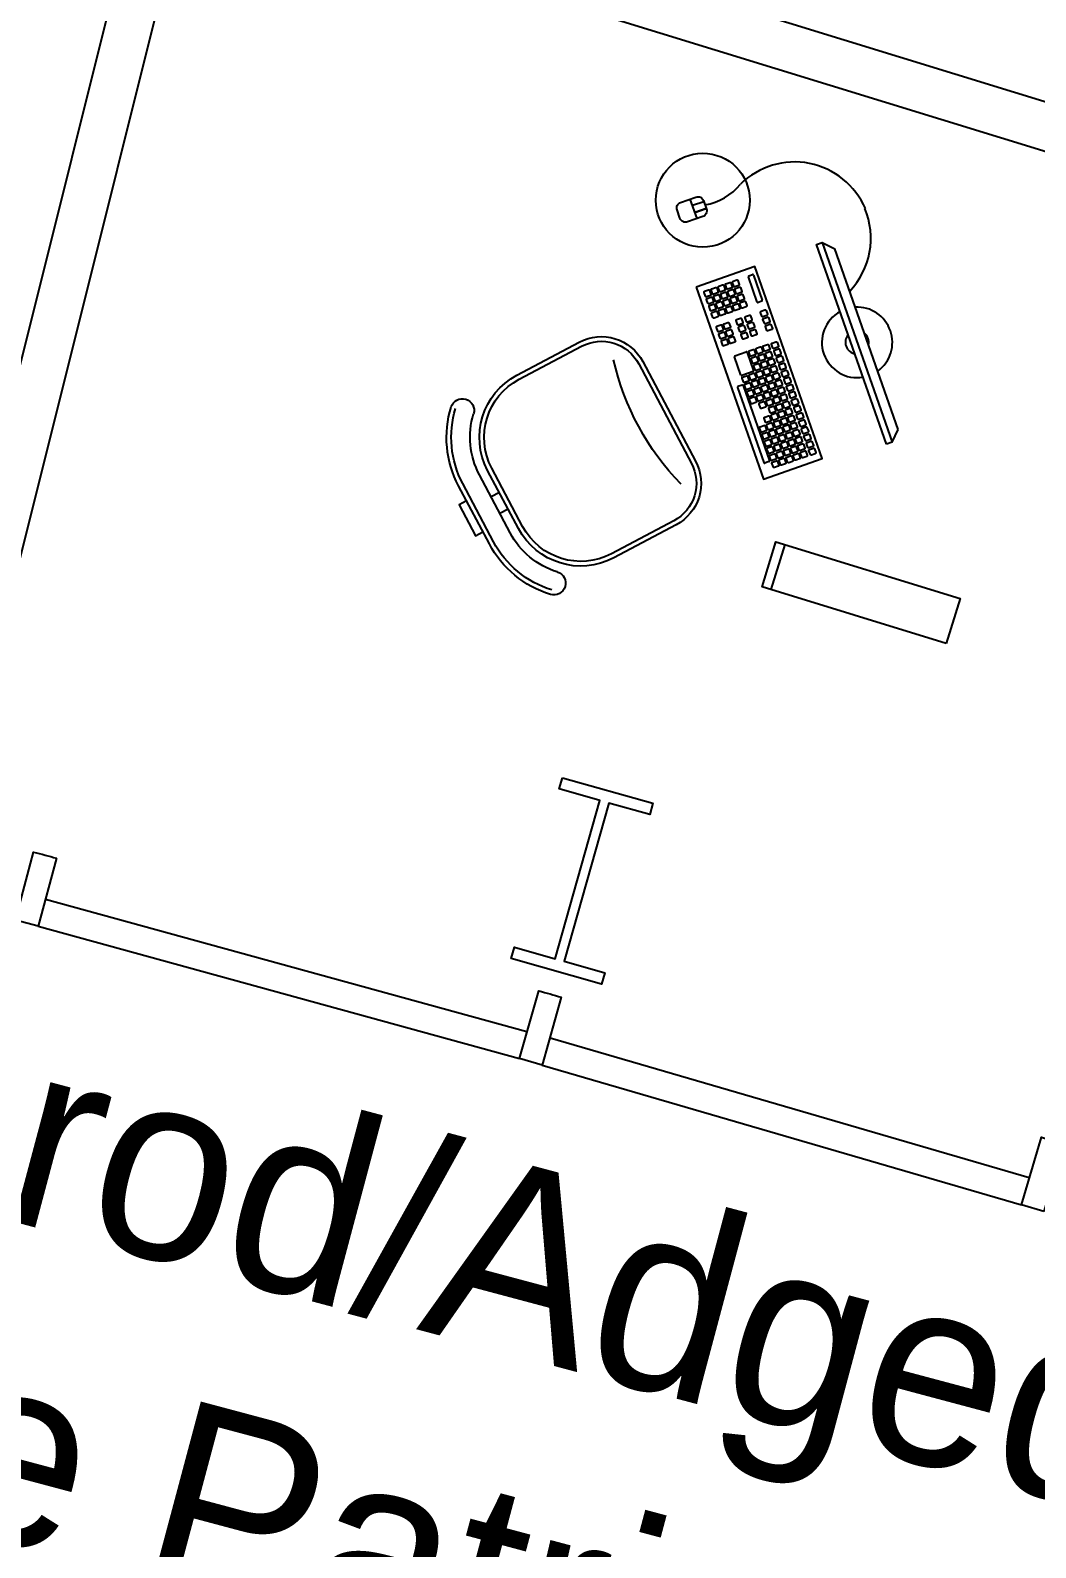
# Model space of a CAD drawing. Extents: x -1.7 to 87, y -33.6 to 19.
# Drawn here: x 33.827 to 35.966, y -3.979 to -0.751 of the extents above; entities that cross this region are included whole.
import ezdxf

# ---------------------------------------------------------------- set-up
doc = ezdxf.new("R2010")
doc.units = 0
for name, color, linetype in [('AR-ESQ', 2, 'Continuous'), ('AR-EST', 4, 'Continuous'), ('AR-MOB', 2, 'Continuous'), ('AR-TXT', 2, 'Continuous')]:
    doc.layers.add(name, color=color, linetype=linetype)
doc.styles.add('1-125', font='stylu.ttf', dxfattribs={"height": 0.2})

# ---------------------------------------------------------------- blocks, each defined once
blk = doc.blocks.new('CADEIRA-S')
at = {"color": 2}
for p, q in [((0.0718, 0.2686), (-0.0682, 0.2686)), ((0.0718, 0.2186), (-0.0682, 0.2186)), ((0.0718, 0.1986), (-0.0682, 0.1986)), ((-0.2182, 0.0486), (-0.2182, -0.1014)), ((0.2218, -0.1014), (0.2218, 0.0486)), ((-0.1182, -0.2014), (0.1218, -0.2014))]:
    blk.add_line(p, q, dxfattribs=at)
at = {"color": 1}
for p, q in [((0.0718, 0.2586), (-0.0682, 0.2586)), ((-0.0148, 0.1986), (-0.0149, 0.2186)), ((0.0252, 0.1986), (0.0251, 0.2186)), ((0.0718, 0.1886), (-0.0682, 0.1886)), ((-0.2082, 0.0486), (-0.2082, -0.1014)), ((0.2118, -0.1014), (0.2118, 0.0486)), ((-0.1182, -0.1914), (0.1218, -0.1914))]:
    blk.add_line(p, q, dxfattribs=at)
at = {"color": 2}
blk.add_lwpolyline([(-0.032, 0.2686), (-0.032, 0.2867), (0.0426, 0.2867), (0.0426, 0.2686)], dxfattribs=at)
for centre, radius, start, end in [((-0.0682, 0.0486), 0.22, 90, 135), ((0.0718, 0.0486), 0.22, 45, 90), ((-0.2061, 0.1864), 0.025, 135, 315), ((-0.0682, 0.0486), 0.15, 90, 180), ((-0.0682, 0.0486), 0.17, 90, 135), ((0.0718, 0.0486), 0.17, 45, 90), ((0.0718, 0.0486), 0.15, 0, 90), ((0.2097, 0.1864), 0.025, 225, 45), ((-0.1182, -0.1014), 0.1, 180, 270), ((0.1218, -0.1014), 0.1, 270, 0)]:
    blk.add_arc(centre, radius, start, end, dxfattribs=at)
at = {"color": 1}
for centre, radius, start, end in [((-0.0682, 0.0486), 0.21, 90, 135), ((0.0718, 0.0486), 0.21, 45, 90), ((-0.0682, 0.0486), 0.14, 90, 180), ((0.0718, 0.0486), 0.14, 0, 90), ((-0.1182, -0.1014), 0.09, 180, 270), ((-0.0052, -0.6823), 0.5534, 73.6911, 105.2491), ((0.1218, -0.1014), 0.09, 270, 0)]:
    blk.add_arc(centre, radius, start, end, dxfattribs=at)
blk = doc.blocks.new('CPU')
at = {"color": 1}
blk.add_line((1.1721, 1.0512), (1.1721, 0.9512), dxfattribs=at)
blk.add_lwpolyline([(0.7821, 0.9512), (1.1921, 0.9512), (1.1921, 1.0512), (0.7821, 1.0512)], close=True, dxfattribs=at)
blk = doc.blocks.new('estacao de trabalho 290 x 150')
at = {"color": 252}
for p, q in [((0.5808, 0.9046), (0.5882, 0.9101)), ((0.691, 0.7737), (0.5904, 0.9098)), ((0.5718, 0.898), (0.5753, 0.9006)), ((0.681, 0.7663), (0.5804, 0.9024)), ((0.6693, 0.7315), (0.6898, 0.7467)), ((0.6743, 0.7593), (0.6777, 0.7619)), ((0.6832, 0.7659), (0.6907, 0.7714)), ((0.6921, 0.7463), (0.7165, 0.7132)), ((0.6934, 0.6962), (0.669, 0.7293)), ((0.7162, 0.711), (0.6957, 0.6958)), ((0.7401, 0.6863), (0.7375, 0.6898)), ((0.6955, 0.5827), (0.7022, 0.5876)), ((0.7044, 0.5873), (0.7381, 0.5416)), ((0.7289, 0.5348), (0.6952, 0.5804)), ((0.7378, 0.5394), (0.7311, 0.5345))]:
    blk.add_line(p, q, dxfattribs=at)
at = {"color": 2}
for p, q in [((0.3423, 0.788), (0.3379, 0.7583)), ((0.3379, 0.7583), (0.5801, 0.4305)), ((0.8789, 0.4551), (0.905, 0.4198)), ((0.6097, 0.426), (0.5801, 0.4305)), ((0.8666, 0.4291), (0.887, 0.4442)), ((0.887, 0.4442), (0.8666, 0.4291)), ((0.8758, 0.4167), (0.8962, 0.4318))]:
    blk.add_line(p, q, dxfattribs=at)
for points in [[(0.8381, 0.5953), (0.5809, 0.9435), (0.4743, 0.8647), (0.7315, 0.5165)], [(-1.45, 0), (1.45, 0), (1.45, 0.1), (-1.45, 0.1)]]:
    blk.add_lwpolyline(points, close=True, dxfattribs=at)
at = {"color": 252}
for points in [[(0.546, 0.8988), (0.5529, 0.9039, -0.414214), (0.5556, 0.9035), (0.5607, 0.8966, -0.414214), (0.5603, 0.8939), (0.5533, 0.8888, -0.414214), (0.5507, 0.8892), (0.5456, 0.8962, -0.414214)], [(0.5588, 0.9083), (0.5658, 0.9134, -0.414214), (0.5684, 0.913), (0.5736, 0.9061, -0.414214), (0.5732, 0.9034), (0.5662, 0.8983, -0.414214), (0.5636, 0.8987), (0.5584, 0.9057, -0.414214)], [(0.5073, 0.8703), (0.5143, 0.8754, -0.414214), (0.5169, 0.875), (0.5221, 0.8681, -0.414214), (0.5217, 0.8654), (0.5147, 0.8603, -0.414214), (0.5121, 0.8607), (0.507, 0.8676, -0.414214)], [(0.5202, 0.8798), (0.5272, 0.8849, -0.414214), (0.5298, 0.8845), (0.535, 0.8776, -0.414214), (0.5346, 0.8749), (0.5276, 0.8698, -0.414214), (0.525, 0.8702), (0.5198, 0.8771, -0.414214)], [(0.5297, 0.8669), (0.5367, 0.8721, -0.414214), (0.5393, 0.8717), (0.5445, 0.8647, -0.414214), (0.5441, 0.8621), (0.5371, 0.8569, -0.414214), (0.5345, 0.8573), (0.5293, 0.8643, -0.414214)], [(0.5331, 0.8893), (0.54, 0.8944, -0.414214), (0.5427, 0.894), (0.5478, 0.8871, -0.414214), (0.5474, 0.8844), (0.5405, 0.8793, -0.414214), (0.5378, 0.8797), (0.5327, 0.8866, -0.414214)], [(0.5426, 0.8764), (0.5495, 0.8816, -0.414214), (0.5522, 0.8812), (0.5573, 0.8742, -0.414214), (0.5569, 0.8716), (0.55, 0.8664, -0.414214), (0.5473, 0.8668), (0.5422, 0.8738, -0.414214)], [(0.5555, 0.8859), (0.5624, 0.8911, -0.414214), (0.5651, 0.8907), (0.5702, 0.8837, -0.414214), (0.5698, 0.8811), (0.5629, 0.8759, -0.414214), (0.5602, 0.8763), (0.5551, 0.8833, -0.414214)], [(0.565, 0.8731), (0.5719, 0.8782, -0.414214), (0.5746, 0.8778), (0.5797, 0.8708, -0.414214), (0.5793, 0.8682), (0.5724, 0.8631, -0.414214), (0.5697, 0.8635), (0.5646, 0.8704, -0.414214)], [(0.5683, 0.8954), (0.5753, 0.9006, -0.414214), (0.5779, 0.9002), (0.5831, 0.8932, -0.414214), (0.5827, 0.8906), (0.5757, 0.8854, -0.414214), (0.5731, 0.8858), (0.5679, 0.8928, -0.414214)], [(0.5778, 0.8826), (0.5848, 0.8877, -0.414214), (0.5874, 0.8873), (0.5926, 0.8804, -0.414214), (0.5922, 0.8777), (0.5852, 0.8726, -0.414214), (0.5826, 0.873), (0.5774, 0.8799, -0.414214)], [(0.5873, 0.8697), (0.5943, 0.8748, -0.414214), (0.5969, 0.8744), (0.6021, 0.8675, -0.414214), (0.6017, 0.8648), (0.5947, 0.8597, -0.414214), (0.5921, 0.8601), (0.5869, 0.8671, -0.414214)], [(0.4915, 0.8595), (0.4985, 0.8646, -0.414214), (0.5011, 0.8642), (0.5063, 0.8573, -0.414214), (0.5059, 0.8546), (0.4989, 0.8495, -0.414214), (0.4963, 0.8499), (0.4911, 0.8569, -0.414214)], [(0.501, 0.8466), (0.508, 0.8518, -0.414214), (0.5106, 0.8514), (0.5158, 0.8444, -0.414214), (0.5154, 0.8418), (0.5084, 0.8366, -0.414214), (0.5058, 0.837), (0.5006, 0.844, -0.414214)], [(0.5169, 0.8574), (0.5238, 0.8625, -0.414214), (0.5265, 0.8621), (0.5316, 0.8552, -0.414214), (0.5312, 0.8525), (0.5242, 0.8474, -0.414214), (0.5216, 0.8478), (0.5165, 0.8548, -0.414214)], [(0.5264, 0.8445), (0.5333, 0.8497, -0.414214), (0.536, 0.8493), (0.5411, 0.8423, -0.414214), (0.5407, 0.8397), (0.5338, 0.8345, -0.414214), (0.5311, 0.8349), (0.526, 0.8419, -0.414214)], [(0.5392, 0.854), (0.5462, 0.8592, -0.414214), (0.5488, 0.8588), (0.554, 0.8518, -0.414214), (0.5536, 0.8492), (0.5466, 0.844, -0.414214), (0.544, 0.8444), (0.5388, 0.8514, -0.414214)], [(0.5487, 0.8412), (0.5557, 0.8463, -0.414214), (0.5583, 0.8459), (0.5635, 0.839, -0.414214), (0.5631, 0.8363), (0.5561, 0.8312, -0.414214), (0.5535, 0.8316), (0.5483, 0.8385, -0.414214)], [(0.5521, 0.8636), (0.5591, 0.8687, -0.414214), (0.5617, 0.8683), (0.5668, 0.8613, -0.414214), (0.5664, 0.8587), (0.5595, 0.8536, -0.414214), (0.5568, 0.8539), (0.5517, 0.8609, -0.414214)], [(0.5616, 0.8507), (0.5686, 0.8558, -0.414214), (0.5712, 0.8554), (0.5763, 0.8485, -0.414214), (0.5759, 0.8458), (0.569, 0.8407, -0.414214), (0.5663, 0.8411), (0.5612, 0.848, -0.414214)], [(0.5711, 0.8378), (0.5781, 0.843, -0.414214), (0.5807, 0.8426), (0.5859, 0.8356, -0.414214), (0.5855, 0.833), (0.5785, 0.8278, -0.414214), (0.5759, 0.8282), (0.5707, 0.8352, -0.414214)], [(0.5745, 0.8602), (0.5814, 0.8653, -0.414214), (0.5841, 0.8649), (0.5892, 0.858, -0.414214), (0.5888, 0.8553), (0.5819, 0.8502, -0.414214), (0.5792, 0.8506), (0.5741, 0.8575, -0.414214)], [(0.584, 0.8473), (0.5909, 0.8525, -0.414214), (0.5936, 0.8521), (0.5987, 0.8451, -0.414214), (0.5983, 0.8425), (0.5914, 0.8373, -0.414214), (0.5887, 0.8377), (0.5836, 0.8447, -0.414214)], [(0.5935, 0.8345), (0.6004, 0.8396, -0.414214), (0.6031, 0.8392), (0.6082, 0.8322, -0.414214), (0.6078, 0.8296), (0.6009, 0.8245, -0.414214), (0.5982, 0.8249), (0.5931, 0.8318, -0.414214)], [(0.5969, 0.8568), (0.6038, 0.862, -0.414214), (0.6065, 0.8616), (0.6116, 0.8546, -0.414214), (0.6112, 0.852), (0.6042, 0.8468, -0.414214), (0.6016, 0.8472), (0.5965, 0.8542, -0.414214)], [(0.6064, 0.844), (0.6133, 0.8491, -0.414214), (0.616, 0.8487), (0.6211, 0.8417, -0.414214), (0.6207, 0.8391), (0.6137, 0.834, -0.414214), (0.6111, 0.8344), (0.606, 0.8413, -0.414214)], [(0.5105, 0.8338), (0.5175, 0.8389, -0.414214), (0.5201, 0.8385), (0.5253, 0.8315, -0.414214), (0.5249, 0.8289), (0.5179, 0.8238, -0.414214), (0.5153, 0.8242), (0.5101, 0.8311, -0.414214)], [(0.52, 0.8209), (0.527, 0.826, -0.414214), (0.5296, 0.8256), (0.5348, 0.8187, -0.414214), (0.5344, 0.816), (0.5274, 0.8109, -0.414214), (0.5248, 0.8113), (0.5196, 0.8182, -0.414214)], [(0.5295, 0.808), (0.5365, 0.8132, -0.414214), (0.5391, 0.8128), (0.5443, 0.8058, -0.414214), (0.5439, 0.8032), (0.5369, 0.798, -0.414214), (0.5343, 0.7984), (0.5292, 0.8054, -0.414214)], [(0.5359, 0.8317), (0.5428, 0.8368, -0.414214), (0.5455, 0.8364), (0.5506, 0.8295, -0.414214), (0.5502, 0.8268), (0.5433, 0.8217, -0.414214), (0.5406, 0.8221), (0.5355, 0.829, -0.414214)], [(0.5454, 0.8188), (0.5523, 0.8239, -0.414214), (0.555, 0.8235), (0.5601, 0.8166, -0.414214), (0.5597, 0.8139), (0.5528, 0.8088, -0.414214), (0.5501, 0.8092), (0.545, 0.8162, -0.414214)], [(0.5549, 0.8059), (0.5618, 0.8111, -0.414214), (0.5645, 0.8107), (0.5696, 0.8037, -0.414214), (0.5692, 0.8011), (0.5623, 0.7959, -0.414214), (0.5596, 0.7963), (0.5545, 0.8033, -0.414214)], [(0.5582, 0.8283), (0.5652, 0.8334, -0.414214), (0.5678, 0.833), (0.573, 0.8261, -0.414214), (0.5726, 0.8234), (0.5656, 0.8183, -0.414214), (0.563, 0.8187), (0.5578, 0.8257, -0.414214)], [(0.5678, 0.8154), (0.5747, 0.8206, -0.414214), (0.5774, 0.8202), (0.5825, 0.8132, -0.414214), (0.5821, 0.8106), (0.5751, 0.8054, -0.414214), (0.5725, 0.8058), (0.5674, 0.8128, -0.414214)], [(0.5773, 0.8026), (0.5842, 0.8077, -0.414214), (0.5869, 0.8073), (0.592, 0.8004, -0.414214), (0.5916, 0.7977), (0.5846, 0.7926, -0.414214), (0.582, 0.793), (0.5769, 0.7999, -0.414214)], [(0.5806, 0.8249), (0.5876, 0.8301, -0.414214), (0.5902, 0.8297), (0.5954, 0.8227, -0.414214), (0.595, 0.8201), (0.588, 0.8149, -0.414214), (0.5854, 0.8153), (0.5802, 0.8223, -0.414214)], [(0.5901, 0.8121), (0.5971, 0.8172, -0.414214), (0.5997, 0.8168), (0.6049, 0.8099, -0.414214), (0.6045, 0.8072), (0.5975, 0.8021, -0.414214), (0.5949, 0.8025), (0.5897, 0.8094, -0.414214)], [(0.603, 0.8216), (0.61, 0.8267, -0.414214), (0.6126, 0.8263), (0.6177, 0.8194, -0.414214), (0.6173, 0.8167), (0.6104, 0.8116, -0.414214), (0.6077, 0.812), (0.6026, 0.8189, -0.414214)], [(0.5391, 0.7952), (0.546, 0.8003, -0.414214), (0.5487, 0.7999), (0.5538, 0.7929, -0.414214), (0.5534, 0.7903), (0.5464, 0.7852, -0.414214), (0.5438, 0.7856), (0.5387, 0.7925, -0.414214)], [(0.5486, 0.7823), (0.5555, 0.7874, -0.414214), (0.5582, 0.787), (0.5633, 0.7801, -0.414214), (0.5629, 0.7774), (0.556, 0.7723, -0.414214), (0.5533, 0.7727), (0.5482, 0.7796, -0.414214)], [(0.5581, 0.7694), (0.565, 0.7746, -0.414214), (0.5677, 0.7742), (0.5728, 0.7672, -0.414214), (0.5724, 0.7646), (0.5655, 0.7594, -0.414214), (0.5628, 0.7598), (0.5577, 0.7668, -0.414214)], [(0.5644, 0.7931), (0.5713, 0.7982, -0.414214), (0.574, 0.7978), (0.5791, 0.7908, -0.414214), (0.5787, 0.7882), (0.5718, 0.7831, -0.414214), (0.5691, 0.7835), (0.564, 0.7904, -0.414214)], [(0.5739, 0.7802), (0.5809, 0.7853, -0.414214), (0.5835, 0.7849), (0.5886, 0.778, -0.414214), (0.5882, 0.7753), (0.5813, 0.7702, -0.414214), (0.5786, 0.7706), (0.5735, 0.7775, -0.414214)], [(0.5868, 0.7897), (0.5937, 0.7948, -0.414214), (0.5964, 0.7944), (0.6015, 0.7875, -0.414214), (0.6011, 0.7848), (0.5942, 0.7797, -0.414214), (0.5915, 0.7801), (0.5864, 0.7871, -0.414214)], [(0.5963, 0.7768), (0.6032, 0.782, -0.414214), (0.6059, 0.7816), (0.611, 0.7746, -0.414214), (0.6106, 0.772), (0.6037, 0.7668, -0.414214), (0.601, 0.7672), (0.5959, 0.7742, -0.414214)], [(0.5996, 0.7992), (0.6066, 0.8043, -0.414214), (0.6092, 0.8039), (0.6144, 0.797, -0.414214), (0.614, 0.7943), (0.607, 0.7892, -0.414214), (0.6044, 0.7896), (0.5992, 0.7966, -0.414214)], [(0.6091, 0.7863), (0.6161, 0.7915, -0.414214), (0.6187, 0.7911), (0.6239, 0.7841, -0.414214), (0.6235, 0.7815), (0.6165, 0.7763, -0.414214), (0.6139, 0.7767), (0.6087, 0.7837, -0.414214)], [(0.6187, 0.7735), (0.6256, 0.7786, -0.414214), (0.6283, 0.7782), (0.6334, 0.7713, -0.414214), (0.633, 0.7686), (0.626, 0.7635, -0.414214), (0.6234, 0.7639), (0.6183, 0.7708, -0.414214)], [(0.622, 0.7958), (0.629, 0.801, -0.414214), (0.6316, 0.8006), (0.6368, 0.7936, -0.414214), (0.6364, 0.791), (0.6294, 0.7858, -0.414214), (0.6268, 0.7862), (0.6216, 0.7932, -0.414214)], [(0.6315, 0.783), (0.6385, 0.7881, -0.414214), (0.6411, 0.7877), (0.6463, 0.7808, -0.414214), (0.6459, 0.7781), (0.6389, 0.773, -0.414214), (0.6363, 0.7734), (0.6311, 0.7803, -0.414214)], [(0.641, 0.7701), (0.648, 0.7752, -0.414214), (0.6506, 0.7748), (0.6558, 0.7679, -0.414214), (0.6554, 0.7652), (0.6484, 0.7601, -0.414214), (0.6458, 0.7605), (0.6406, 0.7675, -0.414214)], [(0.6444, 0.7925), (0.6513, 0.7976, -0.414214), (0.654, 0.7972), (0.6591, 0.7903, -0.414214), (0.6587, 0.7876), (0.6518, 0.7825, -0.414214), (0.6491, 0.7829), (0.644, 0.7898, -0.414214)], [(0.6539, 0.7796), (0.6608, 0.7848, -0.414214), (0.6635, 0.7844), (0.6686, 0.7774, -0.414214), (0.6682, 0.7748), (0.6613, 0.7696, -0.414214), (0.6586, 0.77), (0.6535, 0.777, -0.414214)], [(0.5676, 0.7566), (0.5745, 0.7617, -0.414214), (0.5772, 0.7613), (0.5823, 0.7543, -0.414214), (0.5819, 0.7517), (0.575, 0.7465, -0.414214), (0.5723, 0.7469), (0.5672, 0.7539, -0.414214)], [(0.5771, 0.7437), (0.584, 0.7488, -0.414214), (0.5867, 0.7484), (0.5918, 0.7415, -0.414214), (0.5914, 0.7388), (0.5845, 0.7337, -0.414214), (0.5818, 0.7341), (0.5767, 0.741, -0.414214)], [(0.5834, 0.7673), (0.5904, 0.7725, -0.414214), (0.593, 0.7721), (0.5981, 0.7651, -0.414214), (0.5977, 0.7625), (0.5908, 0.7573, -0.414214), (0.5881, 0.7577), (0.583, 0.7647, -0.414214)], [(0.5929, 0.7545), (0.5999, 0.7596, -0.414214), (0.6025, 0.7592), (0.6077, 0.7522, -0.414214), (0.6073, 0.7496), (0.6003, 0.7445, -0.414214), (0.5977, 0.7449), (0.5925, 0.7518, -0.414214)], [(0.6024, 0.7416), (0.6094, 0.7467, -0.414214), (0.612, 0.7463), (0.6172, 0.7394, -0.414214), (0.6168, 0.7367), (0.6098, 0.7316, -0.414214), (0.6072, 0.732), (0.602, 0.7389, -0.414214)], [(0.6058, 0.764), (0.6127, 0.7691, -0.414214), (0.6154, 0.7687), (0.6205, 0.7617, -0.414214), (0.6201, 0.7591), (0.6132, 0.754, -0.414214), (0.6105, 0.7544), (0.6054, 0.7613, -0.414214)], [(0.6153, 0.7511), (0.6222, 0.7562, -0.414214), (0.6249, 0.7558), (0.63, 0.7489, -0.414214), (0.6296, 0.7462), (0.6227, 0.7411, -0.414214), (0.62, 0.7415), (0.6149, 0.7484, -0.414214)], [(0.6248, 0.7382), (0.6317, 0.7434, -0.414214), (0.6344, 0.743), (0.6395, 0.736, -0.414214), (0.6391, 0.7334), (0.6322, 0.7282, -0.414214), (0.6295, 0.7286), (0.6244, 0.7356, -0.414214)], [(0.6282, 0.7606), (0.6351, 0.7657, -0.414214), (0.6378, 0.7653), (0.6429, 0.7584, -0.414214), (0.6425, 0.7557), (0.6355, 0.7506, -0.414214), (0.6329, 0.751), (0.6278, 0.758, -0.414214)], [(0.6377, 0.7477), (0.6446, 0.7529, -0.414214), (0.6473, 0.7525), (0.6524, 0.7455, -0.414214), (0.652, 0.7429), (0.6451, 0.7377, -0.414214), (0.6424, 0.7381), (0.6373, 0.7451, -0.414214)], [(0.6505, 0.7572), (0.6575, 0.7624, -0.414214), (0.6601, 0.762), (0.6653, 0.755, -0.414214), (0.6649, 0.7524), (0.6579, 0.7472, -0.414214), (0.6553, 0.7476), (0.6501, 0.7546, -0.414214)], [(0.66, 0.7444), (0.667, 0.7495, -0.414214), (0.6696, 0.7491), (0.6748, 0.7422, -0.414214), (0.6744, 0.7395), (0.6674, 0.7344, -0.414214), (0.6648, 0.7348), (0.6596, 0.7417, -0.414214)], [(0.6634, 0.7667), (0.6704, 0.7719, -0.414214), (0.673, 0.7715), (0.6781, 0.7645, -0.414214), (0.6777, 0.7619), (0.6708, 0.7567, -0.414214), (0.6681, 0.7571), (0.663, 0.7641, -0.414214)], [(0.6729, 0.7539), (0.6799, 0.759, -0.414214), (0.6825, 0.7586), (0.6877, 0.7517, -0.414214), (0.6873, 0.749), (0.6803, 0.7439, -0.414214), (0.6777, 0.7443), (0.6725, 0.7512, -0.414214)], [(0.5866, 0.7308), (0.5935, 0.7359, -0.414214), (0.5962, 0.7356), (0.6013, 0.7286, -0.414214), (0.6009, 0.7259), (0.594, 0.7208, -0.414214), (0.5913, 0.7212), (0.5862, 0.7282, -0.414214)], [(0.5961, 0.7179), (0.6031, 0.7231, -0.414214), (0.6057, 0.7227), (0.6108, 0.7157, -0.414214), (0.6104, 0.7131), (0.6035, 0.7079, -0.414214), (0.6008, 0.7083), (0.5957, 0.7153, -0.414214)], [(0.6056, 0.7051), (0.6126, 0.7102, -0.414214), (0.6152, 0.7098), (0.6203, 0.7029, -0.414214), (0.6199, 0.7002), (0.613, 0.6951, -0.414214), (0.6103, 0.6955), (0.6052, 0.7024, -0.414214)], [(0.6119, 0.7287), (0.6189, 0.7339, -0.414214), (0.6215, 0.7335), (0.6267, 0.7265, -0.414214), (0.6263, 0.7239), (0.6193, 0.7187, -0.414214), (0.6167, 0.7191), (0.6115, 0.7261, -0.414214)], [(0.6214, 0.7158), (0.6284, 0.721, -0.414214), (0.631, 0.7206), (0.6362, 0.7136, -0.414214), (0.6358, 0.711), (0.6288, 0.7058, -0.414214), (0.6262, 0.7062), (0.621, 0.7132, -0.414214)], [(0.6343, 0.7254), (0.6413, 0.7305, -0.414214), (0.6439, 0.7301), (0.649, 0.7231, -0.414214), (0.6486, 0.7205), (0.6417, 0.7154, -0.414214), (0.639, 0.7158), (0.6339, 0.7227, -0.414214)], [(0.6438, 0.7125), (0.6508, 0.7176, -0.414214), (0.6534, 0.7172), (0.6586, 0.7103, -0.414214), (0.6582, 0.7076), (0.6512, 0.7025, -0.414214), (0.6486, 0.7029), (0.6434, 0.7098, -0.414214)], [(0.6472, 0.7349), (0.6541, 0.74, -0.414214), (0.6568, 0.7396), (0.6619, 0.7326, -0.414214), (0.6615, 0.73), (0.6546, 0.7249, -0.414214), (0.6519, 0.7253), (0.6468, 0.7322, -0.414214)], [(0.6567, 0.722), (0.6636, 0.7271, -0.414214), (0.6663, 0.7267), (0.6714, 0.7198, -0.414214), (0.671, 0.7171), (0.6641, 0.712, -0.414214), (0.6614, 0.7124), (0.6563, 0.7193, -0.414214)], [(0.6662, 0.7091), (0.6731, 0.7143, -0.414214), (0.6758, 0.7139), (0.6809, 0.7069, -0.414214), (0.6805, 0.7043), (0.6736, 0.6991, -0.414214), (0.6709, 0.6995), (0.6658, 0.7065, -0.414214)], [(0.6151, 0.6922), (0.6221, 0.6973, -0.414214), (0.6247, 0.6969), (0.6299, 0.69, -0.414214), (0.6295, 0.6873), (0.6225, 0.6822, -0.414214), (0.6199, 0.6826), (0.6147, 0.6896, -0.414214)], [(0.6246, 0.6793), (0.6316, 0.6845, -0.414214), (0.6342, 0.6841), (0.6394, 0.6771, -0.414214), (0.639, 0.6745), (0.632, 0.6693, -0.414214), (0.6294, 0.6697), (0.6242, 0.6767, -0.414214)], [(0.6309, 0.703), (0.6379, 0.7081, -0.414214), (0.6405, 0.7077), (0.6457, 0.7008, -0.414214), (0.6453, 0.6981), (0.6383, 0.693, -0.414214), (0.6357, 0.6934), (0.6305, 0.7003, -0.414214)], [(0.6405, 0.6901), (0.6474, 0.6952, -0.414214), (0.65, 0.6948), (0.6552, 0.6879, -0.414214), (0.6548, 0.6852), (0.6478, 0.6801, -0.414214), (0.6452, 0.6805), (0.6401, 0.6875, -0.414214)], [(0.65, 0.6772), (0.6569, 0.6824, -0.414214), (0.6596, 0.682), (0.6647, 0.675, -0.414214), (0.6643, 0.6724), (0.6573, 0.6672, -0.414214), (0.6547, 0.6676), (0.6496, 0.6746, -0.414214)], [(0.6533, 0.6996), (0.6603, 0.7048, -0.414214), (0.6629, 0.7044), (0.6681, 0.6974, -0.414214), (0.6677, 0.6948), (0.6607, 0.6896, -0.414214), (0.6581, 0.69), (0.6529, 0.697, -0.414214)], [(0.6628, 0.6867), (0.6698, 0.6919, -0.414214), (0.6724, 0.6915), (0.6776, 0.6845, -0.414214), (0.6772, 0.6819), (0.6702, 0.6767, -0.414214), (0.6676, 0.6771), (0.6624, 0.6841, -0.414214)], [(0.6757, 0.6963), (0.6826, 0.7014, -0.414214), (0.6853, 0.701), (0.6904, 0.694, -0.414214), (0.69, 0.6914), (0.6831, 0.6863, -0.414214), (0.6804, 0.6867), (0.6753, 0.6936, -0.414214)], [(0.725, 0.6829), (0.732, 0.6881, -0.414214), (0.7346, 0.6877), (0.7398, 0.6807, -0.414214), (0.7394, 0.6781), (0.7324, 0.6729, -0.414214), (0.7298, 0.6733), (0.7246, 0.6803, -0.414214)], [(0.7379, 0.6924), (0.7448, 0.6976, -0.414214), (0.7475, 0.6972), (0.7526, 0.6902, -0.414214), (0.7522, 0.6876), (0.7453, 0.6824, -0.414214), (0.7426, 0.6828), (0.7375, 0.6898, -0.414214)], [(0.7474, 0.6796), (0.7544, 0.6847, -0.414214), (0.757, 0.6843), (0.7621, 0.6773, -0.414214), (0.7617, 0.6747), (0.7548, 0.6696, -0.414214), (0.7521, 0.67), (0.747, 0.6769, -0.414214)], [(0.6341, 0.6665), (0.6411, 0.6716, -0.414214), (0.6437, 0.6712), (0.6489, 0.6643, -0.414214), (0.6485, 0.6616), (0.6415, 0.6565, -0.414214), (0.6389, 0.6569), (0.6337, 0.6638, -0.414214)], [(0.6857, 0.6548), (0.6927, 0.6599, -0.414214), (0.6953, 0.6595), (0.7004, 0.6525, -0.414214), (0.7, 0.6499), (0.6931, 0.6448, -0.414214), (0.6904, 0.6451), (0.6853, 0.6521, -0.414214)], [(0.6952, 0.6419), (0.7022, 0.647, -0.414214), (0.7048, 0.6466), (0.7099, 0.6397, -0.414214), (0.7095, 0.637), (0.7026, 0.6319, -0.414214), (0.6999, 0.6323), (0.6948, 0.6392, -0.414214)], [(0.7021, 0.6664), (0.7091, 0.6715, -0.414214), (0.7117, 0.6711), (0.7169, 0.6641, -0.414214), (0.7165, 0.6615), (0.7095, 0.6564, -0.414214), (0.7069, 0.6568), (0.7017, 0.6637, -0.414214)], [(0.7116, 0.6535), (0.7186, 0.6586, -0.414214), (0.7212, 0.6582), (0.7264, 0.6513, -0.414214), (0.726, 0.6486), (0.719, 0.6435, -0.414214), (0.7164, 0.6439), (0.7112, 0.6508, -0.414214)], [(0.7211, 0.6406), (0.7281, 0.6458, -0.414214), (0.7307, 0.6454), (0.7359, 0.6384, -0.414214), (0.7355, 0.6358), (0.7285, 0.6306, -0.414214), (0.7259, 0.631), (0.7207, 0.638, -0.414214)], [(0.7345, 0.6701), (0.7415, 0.6752, -0.414214), (0.7441, 0.6748), (0.7493, 0.6678, -0.414214), (0.7489, 0.6652), (0.7419, 0.6601, -0.414214), (0.7393, 0.6605), (0.7341, 0.6674, -0.414214)], [(0.744, 0.6572), (0.751, 0.6623, -0.414214), (0.7536, 0.6619), (0.7588, 0.655, -0.414214), (0.7584, 0.6523), (0.7514, 0.6472, -0.414214), (0.7488, 0.6476), (0.7436, 0.6545, -0.414214)], [(0.7569, 0.6667), (0.7639, 0.6718, -0.414214), (0.7665, 0.6714), (0.7716, 0.6645, -0.414214), (0.7713, 0.6618), (0.7643, 0.6567, -0.414214), (0.7617, 0.6571), (0.7565, 0.664, -0.414214)], [(0.7752, 0.6418), (0.7822, 0.647, -0.414214), (0.7848, 0.6466), (0.79, 0.6396, -0.414214), (0.7896, 0.637), (0.7826, 0.6318, -0.414214), (0.78, 0.6322), (0.7748, 0.6392, -0.414214)], [(0.6575, 0.6343), (0.6645, 0.6395, -0.414214), (0.6671, 0.6391), (0.6723, 0.6321, -0.414214), (0.6719, 0.6295), (0.6649, 0.6243, -0.414214), (0.6623, 0.6247), (0.6571, 0.6317, -0.414214)], [(0.667, 0.6215), (0.674, 0.6266, -0.414214), (0.6766, 0.6262), (0.6818, 0.6192, -0.414214), (0.6814, 0.6166), (0.6744, 0.6115, -0.414214), (0.6718, 0.6119), (0.6666, 0.6188, -0.414214)], [(0.6766, 0.6086), (0.6835, 0.6137, -0.414214), (0.6862, 0.6133), (0.6913, 0.6064, -0.414214), (0.6909, 0.6037), (0.6839, 0.5986, -0.414214), (0.6813, 0.599), (0.6762, 0.6059, -0.414214)], [(0.7047, 0.629), (0.7117, 0.6342, -0.414214), (0.7143, 0.6338), (0.7195, 0.6268, -0.414214), (0.7191, 0.6242), (0.7121, 0.619, -0.414214), (0.7095, 0.6194), (0.7043, 0.6264, -0.414214)], [(0.7366, 0.6133), (0.7436, 0.6185, -0.414214), (0.7462, 0.6181), (0.7514, 0.6111, -0.414214), (0.751, 0.6085), (0.744, 0.6033, -0.414214), (0.7414, 0.6037), (0.7362, 0.6107, -0.414214)], [(0.7495, 0.6228), (0.7564, 0.628, -0.414214), (0.7591, 0.6276), (0.7642, 0.6206, -0.414214), (0.7638, 0.618), (0.7569, 0.6128, -0.414214), (0.7542, 0.6132), (0.7491, 0.6202, -0.414214)], [(0.759, 0.61), (0.766, 0.6151, -0.414214), (0.7686, 0.6147), (0.7737, 0.6077, -0.414214), (0.7733, 0.6051), (0.7664, 0.6, -0.414214), (0.7637, 0.6004), (0.7586, 0.6073, -0.414214)], [(0.7624, 0.6323), (0.7693, 0.6375, -0.414214), (0.772, 0.6371), (0.7771, 0.6301, -0.414214), (0.7767, 0.6275), (0.7698, 0.6223, -0.414214), (0.7671, 0.6227), (0.762, 0.6297, -0.414214)], [(0.7719, 0.6195), (0.7788, 0.6246, -0.414214), (0.7815, 0.6242), (0.7866, 0.6173, -0.414214), (0.7862, 0.6146), (0.7793, 0.6095, -0.414214), (0.7766, 0.6099), (0.7715, 0.6168, -0.414214)], [(0.7847, 0.629), (0.7917, 0.6341, -0.414214), (0.7943, 0.6337), (0.7995, 0.6268, -0.414214), (0.7991, 0.6241), (0.7921, 0.619, -0.414214), (0.7895, 0.6194), (0.7843, 0.6263, -0.414214)], [(0.7942, 0.6161), (0.8012, 0.6212, -0.414214), (0.8038, 0.6208), (0.809, 0.6139, -0.414214), (0.8086, 0.6112), (0.8016, 0.6061, -0.414214), (0.799, 0.6065), (0.7938, 0.6135, -0.414214)], [(0.7238, 0.6038), (0.7307, 0.609, -0.414214), (0.7334, 0.6086), (0.7385, 0.6016, -0.414214), (0.7381, 0.599), (0.7311, 0.5938, -0.414214), (0.7285, 0.5942), (0.7234, 0.6012, -0.414214)], [(0.7333, 0.5909), (0.7402, 0.5961, -0.414214), (0.7429, 0.5957), (0.748, 0.5887, -0.414214), (0.7476, 0.5861), (0.7407, 0.5809, -0.414214), (0.738, 0.5813), (0.7329, 0.5883, -0.414214)], [(0.7428, 0.5781), (0.7497, 0.5832, -0.414214), (0.7524, 0.5828), (0.7575, 0.5759, -0.414214), (0.7571, 0.5732), (0.7502, 0.5681, -0.414214), (0.7475, 0.5685), (0.7424, 0.5754, -0.414214)], [(0.7461, 0.6005), (0.7531, 0.6056, -0.414214), (0.7557, 0.6052), (0.7609, 0.5982, -0.414214), (0.7605, 0.5956), (0.7535, 0.5905, -0.414214), (0.7509, 0.5909), (0.7457, 0.5978, -0.414214)], [(0.7556, 0.5876), (0.7626, 0.5927, -0.414214), (0.7652, 0.5923), (0.7704, 0.5854, -0.414214), (0.77, 0.5827), (0.763, 0.5776, -0.414214), (0.7604, 0.578), (0.7552, 0.5849, -0.414214)], [(0.7685, 0.5971), (0.7755, 0.6022, -0.414214), (0.7781, 0.6018), (0.7832, 0.5949, -0.414214), (0.7828, 0.5922), (0.7759, 0.5871, -0.414214), (0.7732, 0.5875), (0.7681, 0.5944, -0.414214)], [(0.778, 0.5842), (0.785, 0.5894, -0.414214), (0.7876, 0.589), (0.7928, 0.582, -0.414214), (0.7924, 0.5794), (0.7854, 0.5742, -0.414214), (0.7828, 0.5746), (0.7776, 0.5816, -0.414214)], [(0.7814, 0.6066), (0.7883, 0.6117, -0.414214), (0.791, 0.6113), (0.7961, 0.6044, -0.414214), (0.7957, 0.6017), (0.7888, 0.5966, -0.414214), (0.7861, 0.597), (0.781, 0.604, -0.414214)], [(0.7909, 0.5937), (0.7978, 0.5989, -0.414214), (0.8005, 0.5985), (0.8056, 0.5915, -0.414214), (0.8052, 0.5889), (0.7983, 0.5837, -0.414214), (0.7956, 0.5841), (0.7905, 0.5911, -0.414214)], [(0.8038, 0.6032), (0.8107, 0.6084, -0.414214), (0.8134, 0.608), (0.8185, 0.601, -0.414214), (0.8181, 0.5984), (0.8111, 0.5932, -0.414214), (0.8085, 0.5936), (0.8034, 0.6006, -0.414214)], [(0.7523, 0.5652), (0.7592, 0.5703, -0.414214), (0.7619, 0.5699), (0.767, 0.563, -0.414214), (0.7666, 0.5603), (0.7597, 0.5552, -0.414214), (0.757, 0.5556), (0.7519, 0.5626, -0.414214)], [(0.7651, 0.5747), (0.7721, 0.5799, -0.414214), (0.7747, 0.5795), (0.7799, 0.5725, -0.414214), (0.7795, 0.5699), (0.7725, 0.5647, -0.414214), (0.7699, 0.5651), (0.7647, 0.5721, -0.414214)]]:
    blk.add_lwpolyline(points, format="xyb", close=True, dxfattribs=at)
at = {"color": 1}
blk.add_lwpolyline([(0.3524, 0.7954), (0.6198, 0.4335), (0.6097, 0.426), (0.3423, 0.788)], close=True, dxfattribs=at)
at = {"color": 2}
blk.add_lwpolyline([(0.925, 0.4502, -0.414214), (0.9224, 0.4327), (0.8947, 0.4122, -0.414214), (0.8772, 0.4148), (0.8659, 0.43, -0.414214), (0.8686, 0.4475), (0.8963, 0.468, -0.414214), (0.9138, 0.4654)], format="xyb", close=True, dxfattribs=at)
at = {"color": 1}
blk.add_circle((0.8788, 0.4144), 0.1, dxfattribs=at)
at = {"color": 252}
for centre, start, end in [((0.5817, 0.9033), 126.456, 216.456), ((0.5891, 0.9088), 36.456, 126.456), ((0.6823, 0.7672), 216.456, 306.456), ((0.6908, 0.7454), 36.456, 126.456), ((0.6897, 0.7727), 306.456, 36.456), ((0.6703, 0.7302), 126.456, 216.456), ((0.7153, 0.7123), 306.456, 36.456), ((0.6947, 0.6971), 216.456, 306.456), ((0.6965, 0.5814), 126.456, 216.456), ((0.7031, 0.5863), 36.456, 126.456), ((0.7302, 0.5358), 216.456, 306.456), ((0.7368, 0.5407), 306.456, 36.456)]:
    blk.add_arc(centre, 0.0016, start, end, dxfattribs=at)
at = {"color": 1}
for radius, start, end in [(0.075, 316.0501, 116.862), (0.075, 142.886, 290.0261), (0.025, 336.456, 96.456), (0.025, 184.508, 248.4041)]:
    blk.add_arc((0.476, 0.607), radius, start, end, dxfattribs=at)
at = {"color": 2}
for centre, radius, start, end in [((0.6697, 0.4348), 0.1637, 153.5955, 219.8736), ((0.9266, 0.3121), 0.1233, 116.5016, 158.0859), ((0.6679, 0.436), 0.164, 220.341, 331.6287)]:
    blk.add_arc(centre, radius, start, end, dxfattribs=at)
at = {"extrusion": (0, 0, -1), "zscale": -1, "rotation": 45.00000000000864}
blk.add_blockref('CADEIRA-S', (-0.9586, 1.0061), dxfattribs=at)
at = {"xscale": -1, "rotation": 179.974975166914}
blk.add_blockref('CPU', (-0.675, 2.115), dxfattribs=at)

msp = doc.modelspace()

# ---------------------------------------------------------------- linework, layer by layer
at = {"layer": 'AR-ESQ'}
for points in [[(33.8827, -2.512), (33.844, -2.6569), (33.7957, -2.644), (33.8344, -2.4991, -0.000172)], [(34.9161, -2.9522), (34.868, -2.9385), (34.9088, -2.7942, -0.000172), (34.9569, -2.8078)], [(35.9834, -3.2638), (35.9355, -3.2494), (35.9786, -3.1058, -0.000172), (36.0265, -3.1201)]]:
    msp.add_lwpolyline(points, format="xyb", close=True, dxfattribs=at)
for points in [[(33.8599, -2.5991), (34.8839, -2.8807)], [(34.9329, -2.8946), (35.9523, -3.1918)]]:
    msp.add_lwpolyline(points, dxfattribs=at)
at = {"layer": 'AR-ESQ', "color": 1}
for points in [[(33.844, -2.6569), (34.868, -2.9385)], [(34.9161, -2.9522), (35.9355, -3.2494)]]:
    msp.add_lwpolyline(points, dxfattribs=at)
at = {"layer": 'AR-EST'}
msp.add_lwpolyline([(34.9593, -2.3409), (35.1517, -2.3954), (35.1449, -2.4194), (35.0583, -2.3949), (34.9629, -2.7316), (35.0495, -2.7562), (35.0427, -2.7802), (34.8503, -2.7257), (34.8571, -2.7017), (34.9437, -2.7262), (35.0391, -2.3894), (34.9525, -2.3649), (34.9593, -2.3409)], dxfattribs=at)

# ---------------------------------------------------------------- block references
at = {"layer": 'AR-MOB'}
for p, rotation in [((34.012, -1.0465), 75.97027981089312), ((36.2196, -0.9745), 162.9085504889747)]:
    msp.add_blockref('estacao de trabalho 290 x 150', p, dxfattribs=dict(at, rotation=rotation))

# ---------------------------------------------------------------- texts
at = {"layer": 'AR-TXT', "color": 2, "insert": (34.842, -4.0521), "char_height": 0.4, "width": 8.612532, "attachment_point": 5, "rotation": 345.0549, "style": '1-125'}
msp.add_mtext('Gprod/Adgedam \\PGerência de Patrimônio Pessoal Processos e Documentos', dxfattribs=at)

doc.saveas('drawing.dxf')
